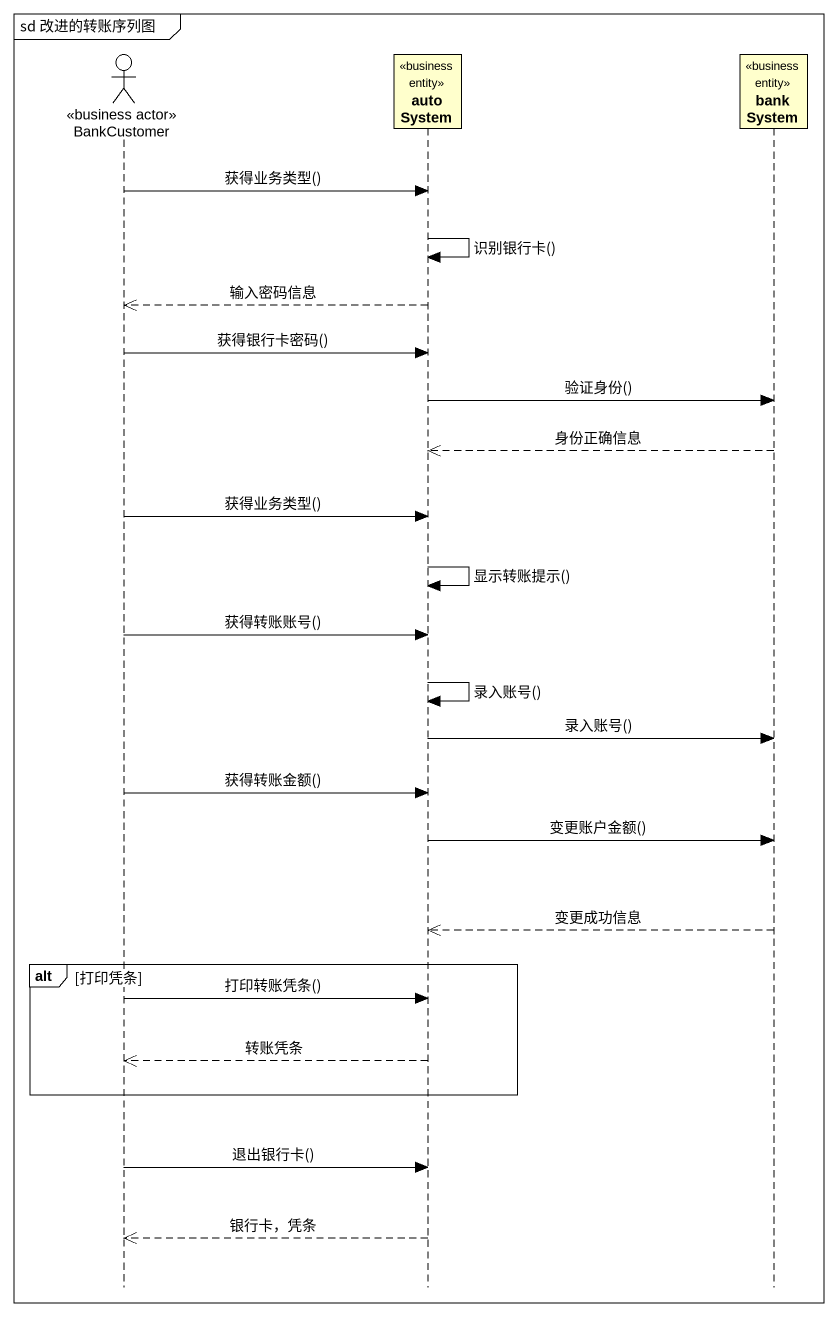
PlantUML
@startuml
mainframe sd 改进的转账序列图
hide footbox
actor BankCustomer <<business actor>>
participant autoSystem <<business entity>>
participant bankSystem <<business entity>>

BankCustomer -> autoSystem : 获得业务类型()
autoSystem -> autoSystem : 识别银行卡()
autoSystem -->> BankCustomer : 输入密码信息
BankCustomer -> autoSystem : 获得银行卡密码()
autoSystem -> bankSystem : 验证身份()
bankSystem -->> autoSystem : 身份正确信息
BankCustomer -> autoSystem : 获得业务类型()
autoSystem -> autoSystem : 显示转账提示()
BankCustomer -> autoSystem : 获得转账账号()
autoSystem -> autoSystem : 录入账号()
autoSystem -> bankSystem : 录入账号()
BankCustomer -> autoSystem : 获得转账金额()
autoSystem -> bankSystem : 变更账户金额()
bankSystem -->> autoSystem : 变更成功信息
alt 打印凭条
  BankCustomer -> autoSystem : 打印转账凭条()
  autoSystem -->> BankCustomer : 转账凭条
end
BankCustomer -> autoSystem : 退出银行卡()
autoSystem -->> BankCustomer : 银行卡，凭条
@enduml
